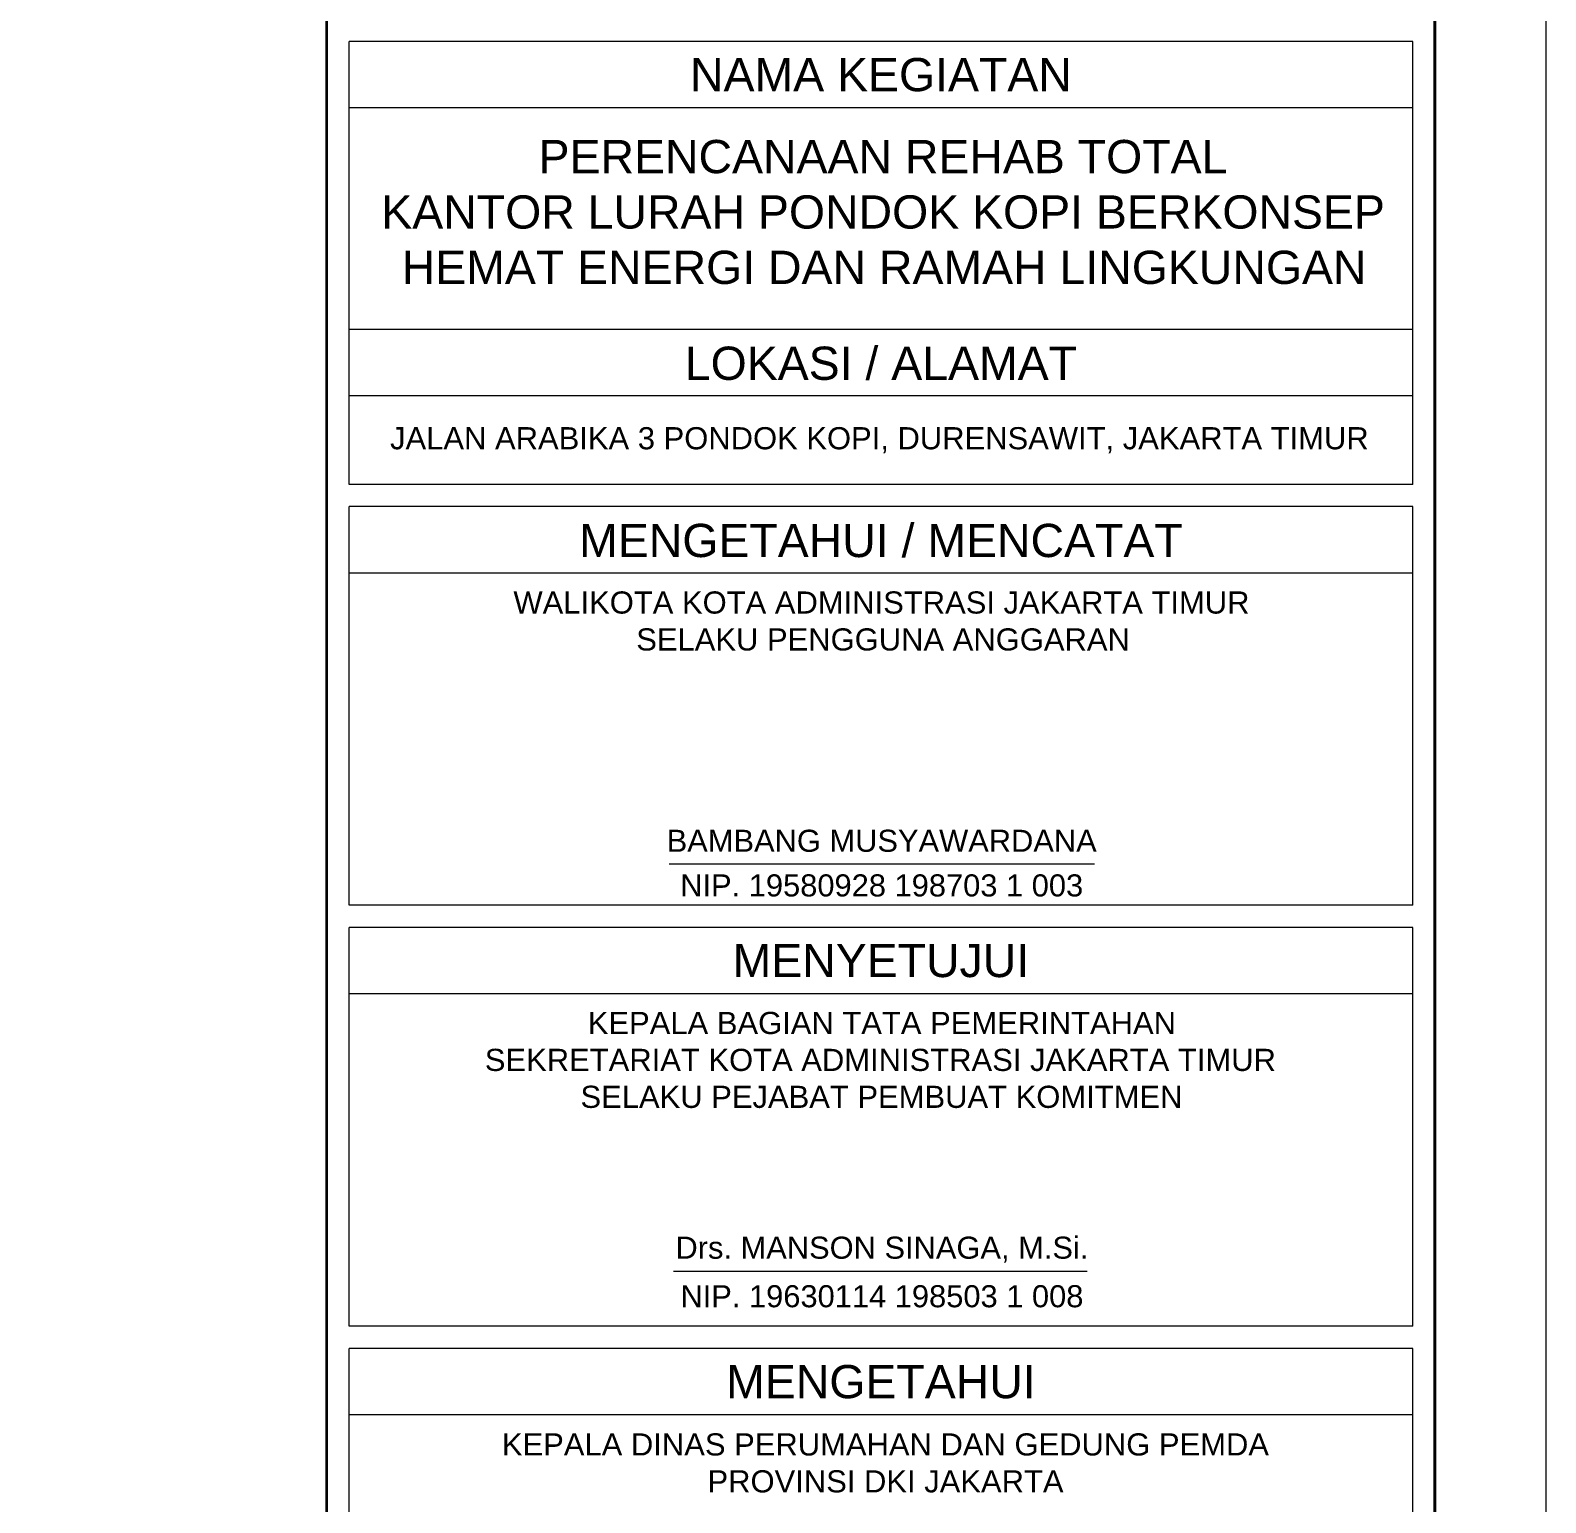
# Model space of a CAD drawing. Header units: millimetres. Extents: x -11 to 1625, y -267 to 180.
# Drawn here: x 1401.54 to 1415.21, y 136.21 to 149.5 of the extents above; entities that cross this region are included whole.
import ezdxf
from ezdxf.enums import TextEntityAlignment as Align

# ---------------------------------------------------------------- set-up
doc = ezdxf.new("R2010")
doc.units = ezdxf.units.MM
doc.layers.add('GRS KOP', color=1, linetype='Continuous', lineweight=35)
doc.layers.add('kop', color=7, linetype='Continuous', lineweight=20)
doc.styles.add('BARU', font='complex.shx')
doc.styles.get("Standard").update_dxf_attribs({"font": 'ARIALUNI.TTF'})

# ---------------------------------------------------------------- blocks, each defined once
blk = doc.blocks.new('kop')
at = {"layer": 'GRS KOP'}
for p, q in [((73, 1), (73, 54)), ((83, 1), (83, 54))]:
    blk.add_line(p, q, dxfattribs=at)
blk.add_lwpolyline([(1, 54), (83, 54), (83, 1), (1, 1)], close=True, dxfattribs=at)
at = {"layer": 'kop', "color": 7}
blk.add_line((84, 55), (84, 0), dxfattribs=at)
blk.add_line((84, 55), (84, 0), dxfattribs=at)
at = {"layer": 'kop'}
for p, q in [((73.2, 27.4), (73.2, 31.4)), ((82.8, 31.4), (73.2, 31.4)), ((82.8, 27.4), (82.8, 31.4)), ((82.8, 30.8), (73.2, 30.8)), ((82.8, 28.8), (73.2, 28.8)), ((82.8, 28.2), (73.2, 28.2)), ((82.8, 27.4), (73.2, 27.4)), ((73.2, 23.6), (73.2, 27.2)), ((82.8, 27.2), (73.2, 27.2)), ((82.8, 23.6), (82.8, 27.2)), ((82.8, 26.6), (73.2, 26.6)), ((76.089, 23.976), (79.928, 23.976)), ((82.8, 23.6), (73.2, 23.6)), ((73.2, 19.8), (73.2, 23.4)), ((82.8, 23.4), (73.2, 23.4)), ((82.8, 19.8), (82.8, 23.4)), ((82.8, 22.8), (73.2, 22.8)), ((76.127, 20.296), (79.863, 20.296)), ((82.8, 19.8), (73.2, 19.8)), ((73.2, 16), (73.2, 19.6)), ((82.8, 19.6), (73.2, 19.6)), ((82.8, 16), (82.8, 19.6)), ((82.8, 19), (73.2, 19))]:
    blk.add_line(p, q, dxfattribs=at)
for s, height, p in [('NAMA KEGIATAN', 0.3, (78, 31.1)), ('LOKASI / ALAMAT', 0.3, (78, 28.5)), ('JALAN ARABIKA 3 PONDOK KOPI, DURENSAWIT, JAKARTA TIMUR', 0.2, (77.986, 27.8)), ('MENGETAHUI / MENCATAT', 0.3, (78, 26.9)), ('BAMBANG MUSYAWARDANA', 0.19926, (78.007, 24.183)), ('NIP. 19580928 198703 1 003', 0.19926, (78.007, 23.78)), ('MENYETUJUI', 0.3, (78, 23.1)), ('Drs. MANSON SINAGA, M.Si.', 0.19926, (78.009, 20.496)), ('NIP. 19630114 198503 1 008', 0.19926, (78.009, 20.071)), ('MENGETAHUI', 0.3, (78, 19.3))]:
    blk.add_text(s, height=height, dxfattribs=at).set_placement(p, align=Align.MIDDLE)
at = {"layer": 'kop', "insert": (73.464, 30.51), "char_height": 0.3, "attachment_point": 1}
blk.add_mtext_dynamic_manual_height_columns('\\pi1.446;PERENCANAAN REHAB TOTAL \\P\\pi0.026798;KANTOR LURAH PONDOK KOPI BERKONSEP \\P\\pi0.21087;HEMAT ENERGI DAN RAMAH LINGKUNGAN', width=9.06362, gutter_width=1.5, heights=[0], dxfattribs=at)
at = {"layer": 'kop', "char_height": 0.2, "attachment_point": 1, "style": 'BARU'}
for s, width, insert in [('\\pi0.65609;{\\fArial|b0|i0|c0|p34;WALIKOTA KOTA ADMINISTRASI JAKARTA TIMUR\\P\\pi1.7645;SELAKU PENGGUNA ANGGARAN}', 7.94943, (74.027, 26.434)), ('\\pi1.5072;{\\fArial|b0|i0|c0|p34;KEPALA BAGIAN TATA PEMERINTAHAN\\P\\pi0.57794;SEKRETARIAT KOTA ADMINISTRASI JAKARTA TIMUR\\P\\pi1.4412;SELAKU PEJABAT PEMBUAT KOMITMEN}', 8.28085, (73.847, 22.638)), ('\\pi1.1521;{\\fArial|b0|i0|c0|p34;KEPALA DINAS PERUMAHAN DAN GEDUNG PEMDA\\P\\pi3.0079;PROVINSI DKI JAKARTA}', 9.20836, (73.427, 18.833))]:
    blk.add_mtext_dynamic_manual_height_columns(s, width=width, gutter_width=1.5, heights=[0], dxfattribs=dict(at, insert=insert))
at = {"layer": 'kop', "style": 'BARU', "flags": 4}
for p, height in [((73.8, 5.4), 0.35), ((80.303, 5.382), 0.25), ((73.8, 4.9), 0.35), ((80.303, 4.882), 0.25), ((73.8, 4.4), 0.35), ((80.303, 4.382), 0.25)]:
    blk.add_attdef('-', p, '', height=height, dxfattribs=at)
at = {"layer": 'kop', "flags": 4}
for tag, p in [('AR-00', (78.057, 2.648)), ('00', (81.238, 2.647))]:
    blk.add_attdef(tag, text='', height=0.35, dxfattribs=at).set_placement(p, align=Align.MIDDLE)

msp = doc.modelspace()

# ---------------------------------------------------------------- block references
at = {"layer": 'kop'}
msp.add_blockref('kop', (1331.2141609, 118.0000005), dxfattribs=at)

doc.saveas('drawing.dxf')
